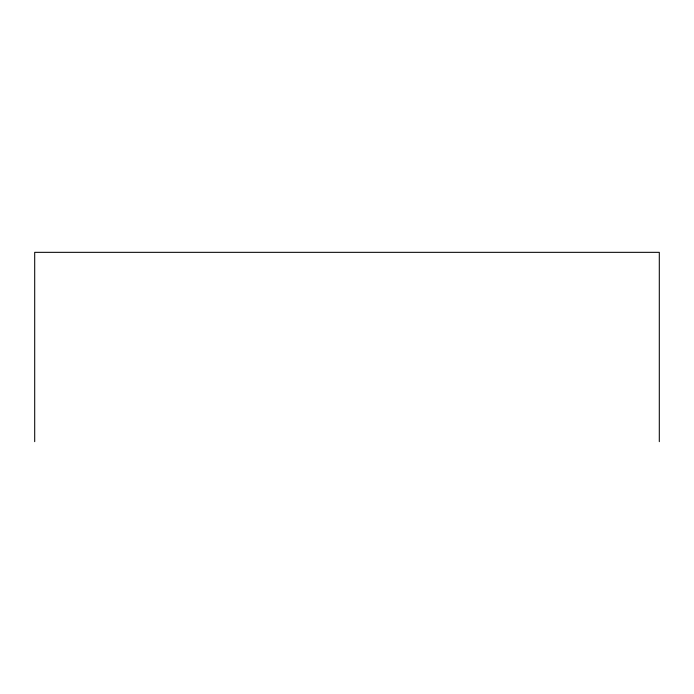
<?xml version="1.0" encoding="UTF-8"?>
<svg xmlns="http://www.w3.org/2000/svg" width="694" height="694" viewBox="0 0 694 694"><rect width="100%" height="100%" fill="white"/><g stroke="black" fill="none" stroke-linecap="round" stroke-linejoin="round"><path stroke-width="1.04" d="M659.3 441.662L659.3 252.338L34.7 252.338L34.7 441.662"/></g></svg>
